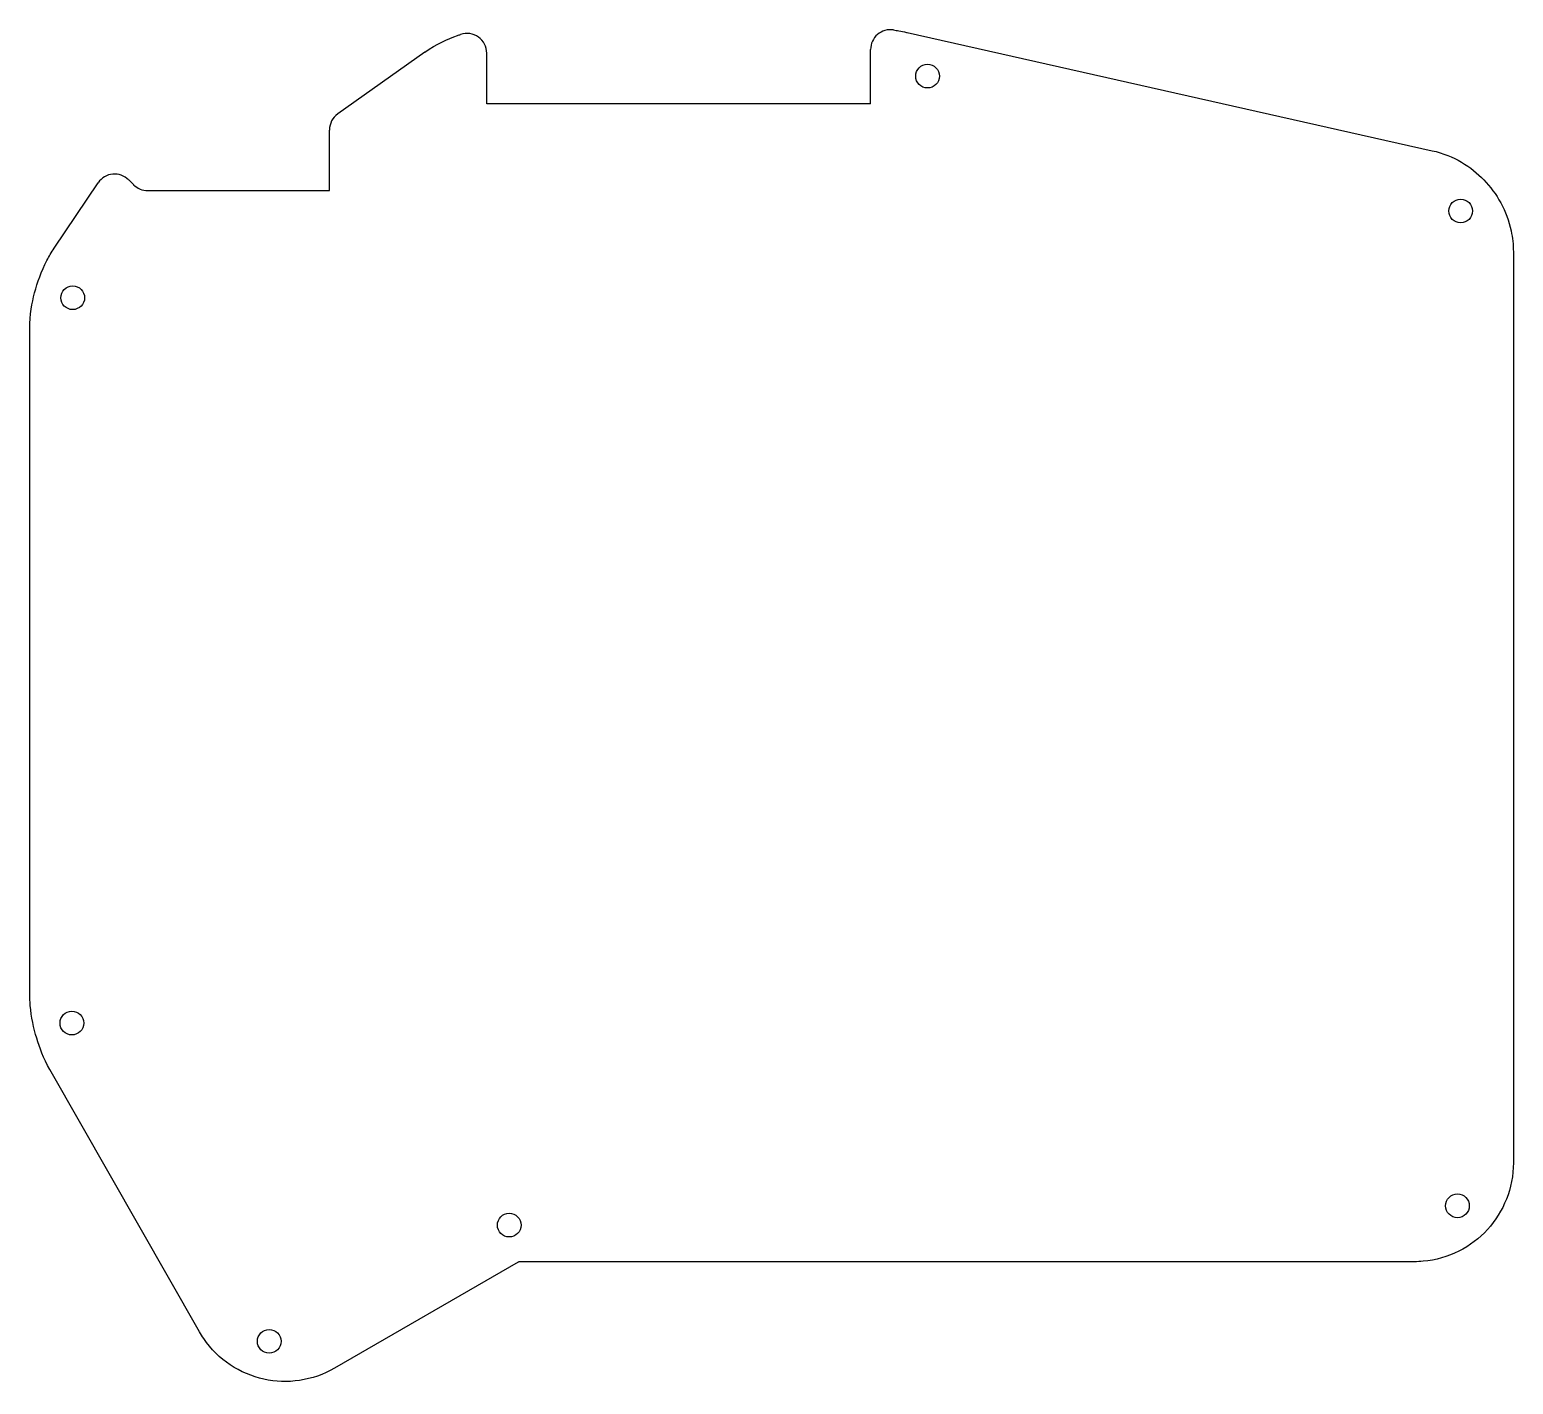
# Model space of a CAD drawing. Header units: millimetres. Extents: x 1447 to 1597, y 46 to 183.
import ezdxf

# ---------------------------------------------------------------- set-up
doc = ezdxf.new("R2010")
doc.units = ezdxf.units.MM
doc.layers.get('0').update_dxf_attribs({"linetype": 'CONTINUOUS'})

msp = doc.modelspace()

# ---------------------------------------------------------------- linework, layer by layer
for p, q in [((1535.87, 182.28), (1588.99, 170.33)), ((1487.09, 180.29), (1478.28, 174.05)), ((1493.34, 175.05), (1493.34, 180.19)), ((1532.17, 175.05), (1532.17, 180.56)), ((1532.17, 175.05), (1493.34, 175.05)), ((1477.43, 166.29), (1477.43, 172.42)), ((1449.59, 160.48), (1454.04, 167.09)), ((1457.63, 166.87), (1457.12, 167.39)), ((1459.04, 166.29), (1477.43, 166.29)), ((1597.19, 160.09), (1597.19, 67.99)), ((1447.11, 85.11), (1447.11, 152.35)), ((1464.27, 50.91), (1449.15, 77.41)), ((1496.53, 57.94), (1477.94, 47.21)), ((1587.19, 57.99), (1496.72, 57.99))]:
    msp.add_line(p, q)
for centre in [(1537.93, 177.87), (1591.86, 164.23), (1451.46, 155.46), (1451.38, 82.12), (1591.53, 63.64), (1495.62, 61.69), (1471.34, 49.94)]:
    msp.add_circle(centre, 1.2)
for centre, start, end in [((1491.34, 180.19), 0, 108.9088), ((1534.17, 180.56), 81.0579, 180), ((1479.43, 172.42), 125.3, 180), ((1455.7, 165.97), 44.9609, 146.0242), ((1459.04, 168.29), 224.9609, 269.999)]:
    msp.add_arc(centre, 2, start, end)
for points, knots in [([(1487.09, 180.29), (1487.09, 180.29), (1487.09, 180.29), (1487.09, 180.29), (1488.26, 181.11), (1489.4, 181.62), (1490.38, 181.98), (1490.48, 182.01), (1490.59, 182.05), (1490.69, 182.08)], [-0.0002233, -0.0002233, -0.0002233, -0.0002233, 0, 0, 0, 0.4156243, 0.4156243, 0.4156243, 0.4568455, 0.4568455, 0.4568455, 0.4568455]), ([(1534.48, 182.54), (1534.66, 182.51), (1534.85, 182.48), (1535.03, 182.45), (1535.28, 182.4), (1535.54, 182.35), (1535.79, 182.29), (1535.82, 182.29), (1535.85, 182.28), (1535.87, 182.28), (1535.87, 182.28), (1535.87, 182.28), (1535.87, 182.28)], [0.7585906, 0.7585906, 0.7585906, 0.7585906, 0.8561165, 0.8561165, 0.8561165, 0.9879534, 0.9879534, 0.9879534, 1.0008141, 1.0008141, 1.0008141, 1.0013025, 1.0013025, 1.0013025, 1.0013025]), ([(1588.99, 170.33), (1591.17, 169.85), (1592.94, 168.69), (1594.21, 167.37), (1595.51, 166.02), (1596.53, 164.26), (1596.96, 162.21), (1597.1, 161.54), (1597.19, 160.83), (1597.19, 160.09)], [0.0003059, 0.0003059, 0.0003059, 0.0003059, 0.4252412, 0.4252412, 0.4252412, 0.8613923, 0.8613923, 0.8613923, 1, 1, 1, 1]), ([(1447.11, 152.35), (1447.11, 153.75), (1447.34, 154.95), (1447.6, 155.95), (1447.89, 157.03), (1448.28, 158.13), (1448.85, 159.23), (1449.06, 159.62), (1449.3, 160.05), (1449.59, 160.48)], [0, 0, 0, 0, 0.415553, 0.415553, 0.415553, 0.849435, 0.849435, 0.849435, 1, 1, 1, 1]), ([(1449.15, 77.41), (1448.5, 78.55), (1448.1, 79.64), (1447.82, 80.59), (1447.51, 81.61), (1447.27, 82.71), (1447.16, 83.9), (1447.13, 84.27), (1447.11, 84.67), (1447.11, 85.11)], [0.0005082, 0.0005082, 0.0005082, 0.0005082, 0.4228516, 0.4228516, 0.4228516, 0.8642771, 0.8642771, 0.8642771, 1, 1, 1, 1]), ([(1597.19, 67.99), (1597.19, 65.41), (1596.19, 63.03), (1594.57, 61.25), (1592.93, 59.45), (1590.63, 58.25), (1588.05, 58.03), (1587.76, 58), (1587.47, 57.99), (1587.19, 57.99)], [0, 0, 0, 0, 0.470079, 0.470079, 0.470079, 0.947297, 0.947297, 0.947297, 1, 1, 1, 1]), ([(1496.72, 57.99), (1496.66, 57.98), (1496.6, 57.96), (1496.59, 57.96), (1496.58, 57.96), (1496.56, 57.95), (1496.53, 57.94)], [0.3549589, 0.3549589, 0.3549589, 0.3549589, 0.5318447, 0.5318447, 0.5318447, 0.6307287, 0.6307287, 0.6307287, 0.6307287]), ([(1477.94, 47.21), (1475.71, 45.93), (1473.15, 45.59), (1470.8, 46.11), (1468.39, 46.64), (1466.18, 48.06), (1464.71, 50.21), (1464.55, 50.44), (1464.41, 50.67), (1464.27, 50.91), (1464.27, 50.91), (1464.27, 50.91), (1464.27, 50.91)], [0.000137, 0.000137, 0.000137, 0.000137, 0.468509, 0.468509, 0.468509, 0.949629, 0.949629, 0.949629, 1, 1, 1, 1.000144, 1.000144, 1.000144, 1.000144])]:
    msp.add_open_spline(points, degree=3, knots=knots)

doc.saveas('drawing.dxf')
